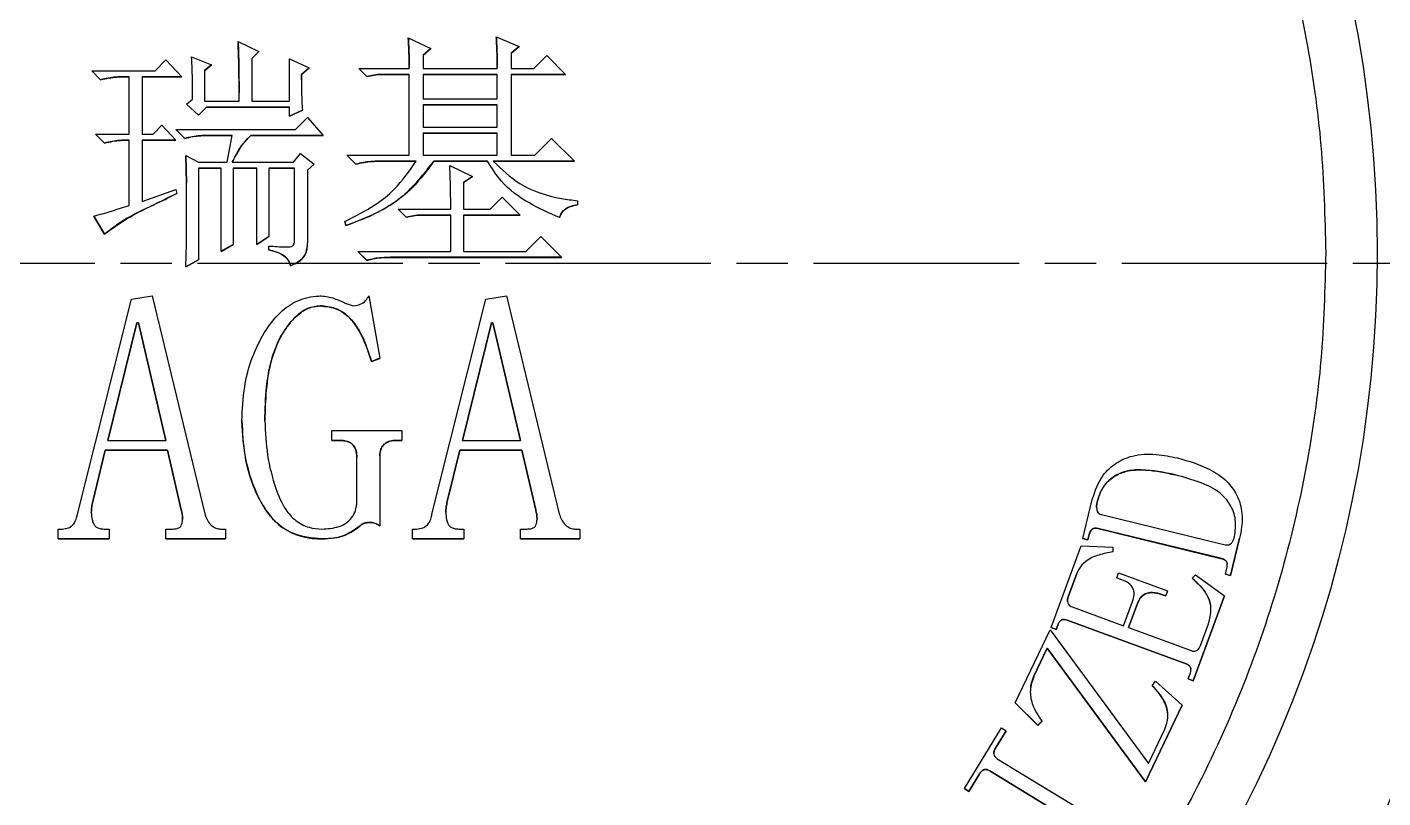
# Model space of a CAD drawing. Header units: millimetres. Extents: x 2063 to 4500, y 825 to 2548.
# Drawn here: x 3775.4 to 3854.6, y 2218 to 2263 of the extents above; entities that cross this region are included whole.
import ezdxf

# ---------------------------------------------------------------- set-up
doc = ezdxf.new("R2010")
doc.units = ezdxf.units.MM
doc.linetypes.add('AM_ISO08W050', pattern=[18, 12, -1.5, 3, -1.5])
doc.layers.add('AM_7', color=4, linetype='AM_ISO08W050', lineweight=25)

msp = doc.modelspace()

# ---------------------------------------------------------------- linework, layer by layer
at = {"color": 7, "linetype": 'Continuous', "lineweight": 25}
for p, q in [((3797.635, 2262.403), (3798.965, 2261.788)), ((3802.779, 2262.46), (3804.108, 2261.902)), ((3787.695, 2262.186), (3788.909, 2261.604)), ((3788.909, 2261.604), (3788.504, 2261.197)), ((3788.504, 2261.195), (3788.909, 2261.602)), ((3788.909, 2261.604), (3788.909, 2261.602)), ((3798.965, 2261.788), (3798.502, 2261.397)), ((3798.502, 2261.394), (3798.965, 2261.786)), ((3798.965, 2261.788), (3798.965, 2261.786)), ((3804.108, 2261.902), (3803.646, 2261.51)), ((3803.646, 2261.508), (3804.108, 2261.9)), ((3804.108, 2261.902), (3804.108, 2261.9)), ((3782.841, 2260.478), (3783.477, 2261.114)), ((3783.477, 2261.114), (3784.401, 2260.132)), ((3784.979, 2261.298), (3786.135, 2260.836)), ((3786.135, 2260.836), (3785.73, 2260.489)), ((3785.73, 2260.487), (3786.135, 2260.834)), ((3786.135, 2260.836), (3786.135, 2260.834)), ((3788.504, 2261.197), (3788.504, 2258.697)), ((3790.7, 2258.697), (3790.7, 2261.182)), ((3790.7, 2261.182), (3791.856, 2260.662)), ((3798.502, 2261.397), (3798.502, 2260.615)), ((3803.646, 2261.51), (3803.646, 2260.615)), ((3804.975, 2260.615), (3805.726, 2261.367)), ((3805.726, 2261.367), (3806.824, 2260.269)), ((3779.662, 2259.958), (3779.142, 2260.478)), ((3779.142, 2260.478), (3782.841, 2260.478)), ((3779.142, 2260.478), (3779.142, 2260.476)), ((3779.142, 2260.476), (3779.662, 2259.956)), ((3781.338, 2260.132), (3781.049, 2260.132)), ((3781.049, 2260.132), (3781.049, 2260.129)), ((3781.049, 2260.129), (3781.338, 2260.129)), ((3781.338, 2256.78), (3781.338, 2260.132)), ((3784.401, 2260.132), (3782.09, 2260.132)), ((3782.09, 2260.132), (3782.09, 2256.78)), ((3782.09, 2260.129), (3784.401, 2260.129)), ((3784.401, 2260.132), (3784.401, 2260.129)), ((3785.73, 2260.489), (3785.73, 2258.697)), ((3791.856, 2260.662), (3791.394, 2260.258)), ((3791.394, 2260.256), (3791.856, 2260.66)), ((3791.394, 2260.258), (3791.394, 2260.256)), ((3791.395, 2259.957), (3791.394, 2260.256)), ((3791.856, 2260.662), (3791.856, 2260.66)), ((3795.208, 2260.153), (3794.746, 2260.615)), ((3794.746, 2260.615), (3797.693, 2260.615)), ((3794.746, 2260.615), (3794.746, 2260.613)), ((3794.746, 2260.613), (3795.208, 2260.151)), ((3795.844, 2260.269), (3795.208, 2260.153)), ((3795.208, 2260.151), (3795.844, 2260.266)), ((3795.208, 2260.153), (3795.208, 2260.151)), ((3797.693, 2260.269), (3795.844, 2260.269)), ((3795.844, 2260.269), (3795.844, 2260.266)), ((3795.844, 2260.266), (3797.693, 2260.266)), ((3797.693, 2255.547), (3797.693, 2260.269)), ((3798.502, 2260.615), (3802.837, 2260.615)), ((3802.837, 2260.269), (3798.502, 2260.269)), ((3798.502, 2260.269), (3798.502, 2258.834)), ((3798.502, 2260.266), (3802.837, 2260.266)), ((3802.837, 2258.834), (3802.837, 2260.269)), ((3803.646, 2260.615), (3804.975, 2260.615)), ((3806.824, 2260.269), (3803.646, 2260.269)), ((3803.646, 2260.269), (3803.646, 2255.547)), ((3803.646, 2260.266), (3806.824, 2260.266)), ((3806.824, 2260.269), (3806.824, 2260.266)), ((3779.662, 2259.958), (3779.662, 2259.956)), ((3784.69, 2258.524), (3785.037, 2258.813)), ((3785.384, 2257.888), (3784.69, 2258.524)), ((3784.69, 2258.522), (3784.69, 2258.524)), ((3784.69, 2258.522), (3785.384, 2257.886)), ((3785.73, 2258.697), (3787.753, 2258.697)), ((3788.504, 2258.697), (3790.7, 2258.697)), ((3798.502, 2258.834), (3802.837, 2258.834)), ((3802.837, 2258.488), (3798.502, 2258.488)), ((3798.502, 2258.488), (3798.502, 2257.191)), ((3798.502, 2258.486), (3802.837, 2258.486)), ((3802.837, 2257.191), (3802.837, 2258.488)), ((3785.846, 2258.351), (3785.384, 2257.888)), ((3785.384, 2257.886), (3785.846, 2258.349)), ((3785.384, 2257.888), (3785.384, 2257.886)), ((3790.7, 2258.351), (3785.846, 2258.351)), ((3785.846, 2258.351), (3785.846, 2258.349)), ((3785.846, 2258.349), (3790.7, 2258.349)), ((3790.7, 2257.831), (3790.7, 2258.351)), ((3791.452, 2258.177), (3790.7, 2257.831)), ((3790.7, 2257.828), (3791.452, 2258.175)), ((3790.7, 2257.831), (3790.7, 2257.828)), ((3791.047, 2257.054), (3791.741, 2257.747)), ((3791.452, 2258.177), (3791.452, 2258.175)), ((3791.741, 2257.747), (3792.665, 2256.707)), ((3782.725, 2256.78), (3783.245, 2257.3)), ((3783.245, 2257.3), (3784.054, 2256.433)), ((3784.575, 2256.534), (3784.054, 2257.054)), ((3784.054, 2257.054), (3791.047, 2257.054)), ((3784.054, 2257.054), (3784.054, 2257.051)), ((3784.054, 2257.051), (3784.575, 2256.531)), ((3798.502, 2257.191), (3802.837, 2257.191)), ((3802.837, 2256.844), (3798.502, 2256.844)), ((3798.502, 2256.844), (3798.502, 2255.547)), ((3798.502, 2256.842), (3802.837, 2256.842)), ((3802.837, 2255.547), (3802.837, 2256.844)), ((3779.893, 2256.26), (3779.373, 2256.78)), ((3779.373, 2256.78), (3781.338, 2256.78)), ((3779.373, 2256.78), (3779.373, 2256.778)), ((3779.373, 2256.778), (3779.893, 2256.257)), ((3779.893, 2256.26), (3779.893, 2256.257)), ((3781.338, 2256.433), (3781.28, 2256.433)), ((3781.28, 2256.431), (3781.28, 2256.433)), ((3781.28, 2256.431), (3781.338, 2256.431)), ((3781.338, 2252.619), (3781.338, 2256.433)), ((3782.09, 2256.78), (3782.725, 2256.78)), ((3784.054, 2256.433), (3782.09, 2256.433)), ((3782.09, 2256.433), (3782.09, 2252.85)), ((3782.09, 2256.431), (3784.054, 2256.431)), ((3784.054, 2256.433), (3784.054, 2256.431)), ((3784.575, 2256.534), (3784.575, 2256.531)), ((3787.349, 2256.707), (3785.962, 2256.707)), ((3785.962, 2256.707), (3785.962, 2256.705)), ((3785.962, 2256.705), (3787.348, 2256.705)), ((3787.06, 2255.136), (3787.349, 2256.707)), ((3792.665, 2256.707), (3788.447, 2256.707)), ((3788.447, 2256.707), (3788.447, 2256.705)), ((3788.447, 2256.705), (3792.665, 2256.705)), ((3792.665, 2256.707), (3792.665, 2256.705)), ((3805.033, 2255.547), (3806.015, 2256.529)), ((3806.015, 2256.529), (3807.344, 2255.2)), ((3784.69, 2253.927), (3784.632, 2255.54)), ((3784.632, 2255.54), (3785.384, 2255.136)), ((3784.632, 2255.54), (3784.632, 2255.538)), ((3784.632, 2255.538), (3784.69, 2253.924)), ((3790.932, 2255.136), (3791.336, 2255.656)), ((3791.336, 2255.656), (3792.145, 2255.02)), ((3794.572, 2255.027), (3794.052, 2255.547)), ((3794.052, 2255.547), (3797.693, 2255.547)), ((3794.052, 2255.547), (3794.052, 2255.545)), ((3794.052, 2255.545), (3794.572, 2255.025)), ((3798.502, 2255.547), (3802.837, 2255.547)), ((3803.646, 2255.547), (3805.033, 2255.547)), ((3785.384, 2255.136), (3787.06, 2255.136)), ((3786.713, 2254.789), (3785.384, 2254.789)), ((3785.384, 2254.789), (3785.384, 2249.438)), ((3785.384, 2254.787), (3786.713, 2254.787)), ((3786.713, 2249.935), (3786.713, 2254.789)), ((3787.349, 2255.136), (3790.932, 2255.136)), ((3788.793, 2254.789), (3787.406, 2254.789)), ((3787.406, 2254.789), (3787.406, 2250.339)), ((3787.406, 2254.787), (3788.793, 2254.787)), ((3788.793, 2250.339), (3788.793, 2254.789)), ((3790.989, 2254.789), (3789.487, 2254.789)), ((3789.487, 2254.789), (3789.487, 2250.802)), ((3789.487, 2254.787), (3790.989, 2254.787)), ((3790.989, 2250.532), (3790.989, 2254.789)), ((3792.145, 2255.02), (3791.741, 2254.676)), ((3791.741, 2254.674), (3792.145, 2255.018)), ((3791.741, 2254.676), (3791.741, 2250.474)), ((3792.145, 2255.02), (3792.145, 2255.018)), ((3794.572, 2255.027), (3794.572, 2255.025)), ((3798.098, 2255.2), (3795.959, 2255.2)), ((3795.959, 2255.2), (3795.959, 2255.198)), ((3795.959, 2255.198), (3798.098, 2255.198)), ((3802.259, 2255.2), (3799.138, 2255.2)), ((3799.138, 2255.2), (3799.138, 2255.198)), ((3799.138, 2255.198), (3802.259, 2255.198)), ((3800.063, 2254.939), (3801.392, 2254.303)), ((3802.259, 2255.2), (3802.259, 2255.198)), ((3807.344, 2255.2), (3802.605, 2255.2)), ((3802.605, 2255.198), (3807.344, 2255.198)), ((3807.344, 2255.2), (3807.344, 2255.198)), ((3784.69, 2250.358), (3784.69, 2253.927)), ((3801.392, 2254.303), (3800.872, 2253.956)), ((3800.872, 2253.954), (3801.392, 2254.301)), ((3800.872, 2253.956), (3800.872, 2252.396)), ((3801.392, 2254.303), (3801.392, 2254.301)), ((3782.09, 2252.85), (3784.054, 2253.543)), ((3784.054, 2253.543), (3784.112, 2253.312)), ((3802.432, 2252.396), (3803.125, 2253.09)), ((3803.125, 2253.09), (3804.166, 2252.049)), ((3807.518, 2252.888), (3807.518, 2252.657)), ((3797.057, 2252.396), (3800.12, 2252.396)), ((3797.52, 2251.934), (3797.057, 2252.396)), ((3797.057, 2252.396), (3797.057, 2252.394)), ((3797.057, 2252.394), (3797.52, 2251.932)), ((3798.155, 2252.049), (3797.52, 2251.934)), ((3797.52, 2251.932), (3798.155, 2252.047)), ((3800.12, 2252.049), (3798.155, 2252.049)), ((3798.155, 2252.049), (3798.155, 2252.047)), ((3798.155, 2252.047), (3800.12, 2252.047)), ((3800.12, 2249.93), (3800.12, 2252.049)), ((3800.872, 2252.396), (3802.432, 2252.396)), ((3804.166, 2252.049), (3800.872, 2252.049)), ((3800.872, 2252.049), (3800.872, 2249.93)), ((3800.872, 2252.047), (3804.166, 2252.047)), ((3804.166, 2252.049), (3804.166, 2252.047)), ((3807.518, 2252.657), (3807.518, 2252.655)), ((3779.893, 2250.943), (3779.258, 2251.983)), ((3779.258, 2251.983), (3779.258, 2251.981)), ((3779.258, 2251.981), (3779.893, 2250.941)), ((3793.994, 2251.444), (3793.937, 2251.675)), ((3793.937, 2251.675), (3793.937, 2251.673)), ((3793.937, 2251.673), (3793.994, 2251.441)), ((3793.994, 2251.444), (3793.994, 2251.441)), ((3797.52, 2251.932), (3797.52, 2251.934)), ((3779.893, 2250.943), (3779.893, 2250.941)), ((3789.487, 2250.802), (3788.793, 2250.339)), ((3788.793, 2250.337), (3789.487, 2250.799)), ((3789.487, 2250.802), (3789.487, 2250.799)), ((3804.512, 2249.93), (3805.379, 2250.797)), ((3805.379, 2250.797), (3806.593, 2249.584)), ((3784.632, 2249.036), (3784.69, 2250.358)), ((3787.406, 2250.339), (3786.713, 2249.935)), ((3786.713, 2249.933), (3787.406, 2250.337)), ((3786.713, 2249.935), (3786.713, 2249.933)), ((3787.406, 2250.339), (3787.406, 2250.337)), ((3788.793, 2250.339), (3788.793, 2250.337)), ((3789.487, 2250.014), (3789.487, 2250.245)), ((3791.738, 2250.221), (3791.738, 2250.223)), ((3795.208, 2249.41), (3794.688, 2249.93)), ((3794.688, 2249.93), (3800.12, 2249.93)), ((3794.688, 2249.93), (3794.688, 2249.928)), ((3794.688, 2249.928), (3795.208, 2249.408)), ((3800.872, 2249.93), (3804.512, 2249.93)), ((3785.384, 2249.438), (3784.632, 2249.036)), ((3784.632, 2249.034), (3785.384, 2249.436)), ((3784.632, 2249.036), (3784.632, 2249.034)), ((3785.384, 2249.438), (3785.384, 2249.436)), ((3795.208, 2249.41), (3795.208, 2249.408)), ((3806.593, 2249.584), (3796.595, 2249.584)), ((3796.595, 2249.584), (3796.595, 2249.581)), ((3796.595, 2249.581), (3806.593, 2249.581)), ((3806.593, 2249.584), (3806.593, 2249.581)), ((3781.463, 2247.136), (3782.673, 2247.328)), ((3782.673, 2247.328), (3785.745, 2234.599)), ((3795.334, 2247.328), (3795.972, 2243.684)), ((3802.175, 2247.136), (3803.386, 2247.328)), ((3803.386, 2247.328), (3806.457, 2234.599)), ((3778.31, 2234.584), (3781.463, 2247.136)), ((3792.493, 2246.753), (3792.493, 2246.751)), ((3799.023, 2234.584), (3802.175, 2247.136)), ((3781.786, 2245.761), (3780.09, 2238.89)), ((3780.091, 2238.89), (3781.786, 2245.759)), ((3781.867, 2245.761), (3781.786, 2245.761)), ((3781.786, 2245.759), (3781.786, 2245.761)), ((3781.786, 2245.759), (3781.867, 2245.759)), ((3783.482, 2238.89), (3781.867, 2245.761)), ((3781.867, 2245.761), (3781.867, 2245.759)), ((3781.867, 2245.759), (3783.482, 2238.89)), ((3802.499, 2245.761), (3800.803, 2238.89)), ((3800.803, 2238.89), (3802.499, 2245.759)), ((3802.58, 2245.761), (3802.499, 2245.761)), ((3802.499, 2245.759), (3802.499, 2245.761)), ((3802.499, 2245.759), (3802.58, 2245.759)), ((3804.195, 2238.89), (3802.58, 2245.761)), ((3802.58, 2245.761), (3802.58, 2245.759)), ((3802.58, 2245.759), (3804.194, 2238.89)), ((3795.972, 2243.684), (3795.487, 2243.493)), ((3795.487, 2243.491), (3795.972, 2243.682)), ((3795.487, 2243.493), (3795.487, 2243.491)), ((3795.972, 2243.682), (3795.972, 2243.684)), ((3793.173, 2238.89), (3793.173, 2239.465)), ((3793.173, 2239.465), (3797.267, 2239.465)), ((3797.267, 2239.465), (3797.267, 2238.89)), ((3780.09, 2238.89), (3783.482, 2238.89)), ((3793.659, 2238.89), (3793.173, 2238.89)), ((3793.173, 2238.89), (3793.173, 2238.888)), ((3793.173, 2238.888), (3793.659, 2238.888)), ((3793.659, 2238.89), (3793.659, 2238.888)), ((3797.267, 2238.89), (3796.862, 2238.89)), ((3796.862, 2238.89), (3796.862, 2238.888)), ((3796.862, 2238.888), (3797.267, 2238.888)), ((3797.267, 2238.89), (3797.267, 2238.888)), ((3800.803, 2238.89), (3804.195, 2238.89)), ((3779.929, 2238.315), (3779.2, 2235.321)), ((3779.2, 2235.319), (3779.929, 2238.312)), ((3783.563, 2238.315), (3779.929, 2238.315)), ((3779.929, 2238.315), (3779.929, 2238.312)), ((3779.929, 2238.312), (3783.563, 2238.312)), ((3784.369, 2234.839), (3783.563, 2238.315)), ((3783.563, 2238.315), (3783.563, 2238.312)), ((3783.563, 2238.312), (3784.369, 2234.836)), ((3794.63, 2235.168), (3794.63, 2237.919)), ((3795.972, 2237.991), (3795.972, 2233.904)), ((3800.641, 2238.315), (3799.913, 2235.321)), ((3799.913, 2235.319), (3800.641, 2238.312)), ((3804.276, 2238.315), (3800.641, 2238.315)), ((3800.641, 2238.315), (3800.641, 2238.312)), ((3800.641, 2238.312), (3804.276, 2238.312)), ((3805.082, 2234.839), (3804.276, 2238.315)), ((3804.276, 2238.315), (3804.276, 2238.312)), ((3804.276, 2238.312), (3805.082, 2234.836)), ((3837.048, 2233.163), (3837.601, 2235.438)), ((3779.2, 2235.321), (3779.2, 2235.319)), ((3784.369, 2234.839), (3784.369, 2234.836)), ((3799.913, 2235.321), (3799.913, 2235.319)), ((3805.082, 2234.839), (3805.082, 2234.836)), ((3794.765, 2233.856), (3794.765, 2233.854)), ((3795.409, 2234.095), (3795.409, 2234.093)), ((3838.138, 2234.555), (3845.368, 2232.793)), ((3846.351, 2234.451), (3846.351, 2234.453)), ((3777.178, 2233.137), (3777.178, 2233.712)), ((3777.178, 2233.712), (3777.42, 2233.712)), ((3780.171, 2233.137), (3777.178, 2233.137)), ((3777.178, 2233.137), (3777.178, 2233.134)), ((3777.178, 2233.134), (3780.171, 2233.134)), ((3779.929, 2233.712), (3780.171, 2233.712)), ((3780.171, 2233.712), (3780.171, 2233.137)), ((3780.171, 2233.137), (3780.171, 2233.134)), ((3783.479, 2233.137), (3783.479, 2233.712)), ((3783.479, 2233.712), (3783.803, 2233.712)), ((3786.958, 2233.137), (3783.479, 2233.137)), ((3783.479, 2233.137), (3783.479, 2233.134)), ((3783.479, 2233.134), (3786.958, 2233.134)), ((3786.716, 2233.712), (3786.958, 2233.712)), ((3786.958, 2233.712), (3786.958, 2233.137)), ((3786.958, 2233.137), (3786.958, 2233.134)), ((3792.589, 2233.137), (3792.589, 2233.134)), ((3797.89, 2233.137), (3797.89, 2233.712)), ((3797.89, 2233.712), (3798.133, 2233.712)), ((3800.884, 2233.137), (3797.89, 2233.137)), ((3797.89, 2233.137), (3797.89, 2233.134)), ((3797.89, 2233.134), (3800.884, 2233.134)), ((3800.641, 2233.712), (3800.884, 2233.712)), ((3800.884, 2233.712), (3800.884, 2233.137)), ((3800.884, 2233.137), (3800.884, 2233.134)), ((3804.192, 2233.137), (3804.192, 2233.712)), ((3804.192, 2233.712), (3804.515, 2233.712)), ((3807.671, 2233.137), (3804.192, 2233.137)), ((3804.192, 2233.137), (3804.192, 2233.134)), ((3804.192, 2233.134), (3807.671, 2233.134)), ((3807.428, 2233.712), (3807.671, 2233.712)), ((3807.671, 2233.712), (3807.671, 2233.137)), ((3807.671, 2233.137), (3807.671, 2233.134)), ((3837.352, 2233.087), (3837.048, 2233.163)), ((3837.048, 2233.163), (3837.048, 2233.16)), ((3837.048, 2233.16), (3837.352, 2233.085)), ((3837.426, 2233.39), (3837.352, 2233.087)), ((3837.352, 2233.085), (3837.426, 2233.388)), ((3837.352, 2233.087), (3837.352, 2233.085)), ((3837.426, 2233.39), (3837.426, 2233.388)), ((3845.17, 2231.984), (3837.94, 2233.746)), ((3837.94, 2233.746), (3837.94, 2233.744)), ((3837.94, 2233.744), (3845.17, 2231.981)), ((3846.212, 2233.178), (3845.682, 2231.003)), ((3845.682, 2231.001), (3846.212, 2233.176)), ((3846.212, 2233.178), (3846.212, 2233.176)), ((3835.201, 2227.961), (3836.956, 2232.728)), ((3836.956, 2232.728), (3838.807, 2232.653)), ((3838.807, 2232.653), (3838.813, 2232.374)), ((3845.17, 2231.984), (3845.17, 2231.981)), ((3836.694, 2231.112), (3836.193, 2229.75)), ((3836.193, 2229.748), (3836.694, 2231.11)), ((3836.694, 2231.112), (3836.694, 2231.11)), ((3839.03, 2230.86), (3839.138, 2231.151)), ((3839.321, 2230.754), (3839.03, 2230.86)), ((3839.03, 2230.86), (3839.03, 2230.858)), ((3839.03, 2230.858), (3839.321, 2230.752)), ((3839.138, 2231.151), (3842.007, 2230.095)), ((3839.321, 2230.754), (3839.321, 2230.752)), ((3843.44, 2230.839), (3843.627, 2231.047)), ((3843.627, 2231.047), (3845.328, 2229.812)), ((3845.378, 2231.076), (3845.464, 2231.431)), ((3845.682, 2231.003), (3845.378, 2231.076)), ((3845.378, 2231.076), (3845.378, 2231.074)), ((3845.378, 2231.074), (3845.682, 2231.001)), ((3845.682, 2231.003), (3845.682, 2231.001)), ((3841.899, 2229.804), (3841.704, 2229.875)), ((3841.704, 2229.875), (3841.704, 2229.873)), ((3841.704, 2229.873), (3841.899, 2229.802)), ((3842.007, 2230.095), (3841.899, 2229.804)), ((3841.899, 2229.802), (3842.007, 2230.093)), ((3842.007, 2230.095), (3842.007, 2230.093)), ((3836.193, 2229.75), (3836.193, 2229.748)), ((3836.42, 2229.17), (3839.435, 2228.061)), ((3839.435, 2228.061), (3839.955, 2229.471)), ((3840.248, 2229.363), (3839.728, 2227.953)), ((3839.728, 2227.953), (3840.248, 2229.361)), ((3840.248, 2229.363), (3840.248, 2229.361)), ((3841.899, 2229.804), (3841.899, 2229.802)), ((3845.328, 2229.812), (3843.502, 2224.851)), ((3843.502, 2224.849), (3845.328, 2229.81)), ((3845.328, 2229.812), (3845.328, 2229.81)), ((3843.089, 2225.832), (3836.135, 2228.392)), ((3836.135, 2228.39), (3836.135, 2228.392)), ((3836.135, 2228.39), (3843.089, 2225.83)), ((3833.106, 2223.569), (3835.142, 2227.818)), ((3835.142, 2227.818), (3840.881, 2220.015)), ((3835.494, 2227.853), (3835.201, 2227.961)), ((3835.201, 2227.961), (3835.201, 2227.959)), ((3835.201, 2227.959), (3835.494, 2227.851)), ((3835.584, 2228.095), (3835.494, 2227.853)), ((3835.494, 2227.851), (3835.584, 2228.093)), ((3835.494, 2227.853), (3835.494, 2227.851)), ((3835.584, 2228.095), (3835.584, 2228.093)), ((3839.728, 2227.953), (3843.374, 2226.61)), ((3843.925, 2226.905), (3844.39, 2228.169)), ((3834.976, 2226.749), (3834.194, 2225.116)), ((3834.194, 2225.114), (3834.976, 2226.747)), ((3840.713, 2218.946), (3834.976, 2226.749)), ((3834.976, 2226.749), (3834.976, 2226.747)), ((3834.976, 2226.747), (3840.713, 2218.943)), ((3834.194, 2225.116), (3834.194, 2225.114)), ((3843.089, 2225.832), (3843.089, 2225.83)), ((3843.209, 2224.959), (3843.317, 2225.25)), ((3841.106, 2224.561), (3841.287, 2224.819)), ((3841.287, 2224.819), (3842.863, 2223.43)), ((3843.502, 2224.851), (3843.209, 2224.959)), ((3843.209, 2224.959), (3843.209, 2224.957)), ((3843.209, 2224.957), (3843.502, 2224.849)), ((3843.502, 2224.851), (3843.502, 2224.849)), ((3834.427, 2222.247), (3833.106, 2223.569)), ((3833.106, 2223.569), (3833.106, 2223.567)), ((3833.106, 2223.567), (3834.427, 2222.245)), ((3842.863, 2223.43), (3840.713, 2218.946)), ((3840.713, 2218.943), (3842.863, 2223.428)), ((3842.863, 2223.43), (3842.863, 2223.428)), ((3830.132, 2218.55), (3832.296, 2222.095)), ((3832.296, 2222.095), (3832.562, 2221.933)), ((3834.653, 2222.482), (3834.427, 2222.247)), ((3834.427, 2222.245), (3834.653, 2222.48)), ((3834.427, 2222.247), (3834.427, 2222.245)), ((3834.653, 2222.482), (3834.653, 2222.48)), ((3840.881, 2220.015), (3841.844, 2222.024)), ((3832.562, 2221.933), (3831.939, 2220.914)), ((3831.939, 2220.912), (3832.562, 2221.931)), ((3832.562, 2221.933), (3832.562, 2221.931)), ((3831.939, 2220.914), (3831.939, 2220.912)), ((3837.953, 2215.722), (3831.618, 2219.589)), ((3831.618, 2219.586), (3831.618, 2219.589)), ((3831.618, 2219.586), (3837.953, 2215.72)), ((3832.051, 2220.297), (3838.387, 2216.431)), ((3831.02, 2219.407), (3830.398, 2218.388)), ((3830.398, 2218.386), (3831.02, 2219.405)), ((3831.02, 2219.407), (3831.02, 2219.405)), ((3840.713, 2218.946), (3840.713, 2218.943)), ((3830.398, 2218.388), (3830.132, 2218.55)), ((3830.132, 2218.55), (3830.132, 2218.548)), ((3830.132, 2218.548), (3830.398, 2218.386)), ((3830.398, 2218.388), (3830.398, 2218.386))]:
    msp.add_line(p, q, dxfattribs=at)
msp.add_circle((3782.746, 2249.841), 71.5, dxfattribs=at)
for centre, start, end in [((3782.746, 2249.839), 280.30604, 349.69383), ((3782.823, 2249.466), 281.36448, 349.47139)]:
    msp.add_arc(centre, 80, start, end, dxfattribs=at)
for points, knots in [([(3714.246, 2249.847), (3714.301, 2251.936), (3714.411, 2256.114), (3715.321, 2262.453), (3716.806, 2268.806), (3718.98, 2275.171), (3721.811, 2281.394), (3725.325, 2287.417), (3729.479, 2293.109), (3734.223, 2298.37), (3739.484, 2303.114), (3745.176, 2307.268), (3751.199, 2310.782), (3757.422, 2313.613), (3763.787, 2315.784), (3770.14, 2317.28), (3776.479, 2318.157), (3782.746, 2318.442), (3789.013, 2318.157), (3795.352, 2317.28), (3801.704, 2315.785), (3808.07, 2313.613), (3814.293, 2310.782), (3820.316, 2307.268), (3826.008, 2303.114), (3831.269, 2298.37), (3836.013, 2293.109), (3840.167, 2287.417), (3843.681, 2281.394), (3846.511, 2275.171), (3848.685, 2268.806), (3850.171, 2262.453), (3851.081, 2256.114), (3851.191, 2251.936), (3851.246, 2249.847)], [0, 0, 0, 0, 0.0291236, 0.0582485, 0.08912, 0.1199941, 0.1519015, 0.1843128, 0.2170688, 0.25, 0.2829312, 0.3156872, 0.3480985, 0.3800059, 0.4108775, 0.4417515, 0.4708745, 0.5, 0.529123, 0.5582485, 0.58912, 0.6199941, 0.6519015, 0.6843128, 0.7170688, 0.75, 0.7829312, 0.8156872, 0.8480985, 0.8800059, 0.9108775, 0.9417515, 0.9708751, 1, 1, 1, 1]), ([(3797.693, 2260.615), (3797.692, 2260.782), (3797.689, 2261.115), (3797.674, 2261.711), (3797.65, 2262.14), (3797.635, 2262.403)], [0, 0, 0, 0, 0.279578, 0.559168, 1, 1, 1, 1]), ([(3797.635, 2262.4), (3797.645, 2262.234), (3797.663, 2261.901), (3797.687, 2261.305), (3797.691, 2260.876), (3797.693, 2260.613)], [0, 0, 0, 0, 0.2795779, 0.5591682, 1, 1, 1, 1]), ([(3802.837, 2260.615), (3802.835, 2260.782), (3802.833, 2261.115), (3802.82, 2261.731), (3802.795, 2262.179), (3802.779, 2262.46)], [0, 0, 0, 0, 0.2708249, 0.5416574, 1, 1, 1, 1]), ([(3802.779, 2262.458), (3802.789, 2262.292), (3802.81, 2261.959), (3802.83, 2261.344), (3802.834, 2260.895), (3802.837, 2260.613)], [0, 0, 0, 0, 0.270825, 0.541661, 1, 1, 1, 1]), ([(3787.753, 2258.697), (3787.752, 2259.031), (3787.751, 2259.697), (3787.742, 2260.861), (3787.713, 2261.69), (3787.695, 2262.186)], [0, 0, 0, 0, 0.286572, 0.573139, 1, 1, 1, 1]), ([(3787.695, 2262.184), (3787.708, 2261.851), (3787.733, 2261.185), (3787.747, 2260.189), (3787.75, 2259.526), (3787.751, 2259.196)], [0, 0, 0, 0, 0.334579, 0.669145, 1, 1, 1, 1]), ([(3785.037, 2258.813), (3785.035, 2259.146), (3785.033, 2259.727), (3785.016, 2260.556), (3784.991, 2261.051), (3784.979, 2261.298)], [0, 0, 0, 0, 0.402279, 0.701072, 1, 1, 1, 1]), ([(3781.049, 2260.132), (3780.883, 2260.128), (3780.566, 2260.121), (3780.101, 2260.063), (3779.809, 2259.993), (3779.662, 2259.958)], [0, 0, 0, 0, 0.35686, 0.67714, 1, 1, 1, 1]), ([(3779.662, 2259.956), (3779.825, 2259.994), (3780.133, 2260.067), (3780.598, 2260.121), (3780.899, 2260.126), (3781.049, 2260.129)], [0, 0, 0, 0, 0.356908, 0.677314, 1, 1, 1, 1]), ([(3791.394, 2260.258), (3791.396, 2259.911), (3791.398, 2259.391), (3791.416, 2258.697), (3791.44, 2258.351), (3791.452, 2258.177)], [0, 0, 0, 0, 0.499684, 0.749744, 1, 1, 1, 1]), ([(3781.28, 2256.433), (3781.114, 2256.429), (3780.797, 2256.423), (3780.333, 2256.364), (3780.04, 2256.295), (3779.893, 2256.26)], [0, 0, 0, 0, 0.35686, 0.67714, 1, 1, 1, 1]), ([(3779.893, 2256.257), (3780.056, 2256.296), (3780.364, 2256.369), (3780.829, 2256.422), (3781.13, 2256.428), (3781.28, 2256.431)], [0, 0, 0, 0, 0.356908, 0.677314, 1, 1, 1, 1]), ([(3785.962, 2256.707), (3785.795, 2256.703), (3785.478, 2256.697), (3785.014, 2256.638), (3784.721, 2256.569), (3784.575, 2256.534)], [0, 0, 0, 0, 0.35686, 0.67714, 1, 1, 1, 1]), ([(3784.575, 2256.531), (3784.737, 2256.57), (3785.045, 2256.643), (3785.51, 2256.696), (3785.811, 2256.702), (3785.962, 2256.705)], [0, 0, 0, 0, 0.356908, 0.677314, 1, 1, 1, 1]), ([(3788.447, 2256.707), (3788.324, 2256.593), (3788.078, 2256.365), (3787.704, 2255.837), (3787.488, 2255.412), (3787.349, 2255.136)], [0, 0, 0, 0, 0.259762, 0.519402, 1, 1, 1, 1]), ([(3787.349, 2255.134), (3787.422, 2255.283), (3787.569, 2255.583), (3787.895, 2256.14), (3788.229, 2256.482), (3788.447, 2256.705)], [0, 0, 0, 0, 0.259337, 0.518831, 1, 1, 1, 1]), ([(3793.937, 2251.675), (3794.533, 2251.978), (3795.564, 2252.502), (3797.027, 2253.658), (3797.702, 2254.63), (3798.098, 2255.2)], [0, 0, 0, 0, 0.36202, 0.6263638, 1, 1, 1, 1]), ([(3799.138, 2255.2), (3798.736, 2254.658), (3797.728, 2253.298), (3795.842, 2252.108), (3794.441, 2251.604), (3793.994, 2251.444)], [0, 0, 0, 0, 0.3105248, 0.7800713, 1, 1, 1, 1]), ([(3793.994, 2251.441), (3794.62, 2251.679), (3795.77, 2252.115), (3797.625, 2253.275), (3798.556, 2254.459), (3799.138, 2255.198)], [0, 0, 0, 0, 0.3094377, 0.5687186, 1, 1, 1, 1]), ([(3795.959, 2255.2), (3795.793, 2255.197), (3795.476, 2255.19), (3795.012, 2255.131), (3794.719, 2255.062), (3794.572, 2255.027)], [0, 0, 0, 0, 0.35686, 0.67714, 1, 1, 1, 1]), ([(3794.572, 2255.025), (3794.735, 2255.063), (3795.043, 2255.136), (3795.508, 2255.189), (3795.809, 2255.195), (3795.959, 2255.198)], [0, 0, 0, 0, 0.356908, 0.677314, 1, 1, 1, 1]), ([(3800.12, 2252.396), (3800.118, 2252.729), (3800.115, 2253.32), (3800.098, 2254.168), (3800.075, 2254.682), (3800.063, 2254.939)], [0, 0, 0, 0, 0.39313, 0.696516, 1, 1, 1, 1]), ([(3806.477, 2251.906), (3805.866, 2252.174), (3804.641, 2252.713), (3803.135, 2253.812), (3802.516, 2254.792), (3802.259, 2255.2)], [0, 0, 0, 0, 0.367157, 0.736287, 1, 1, 1, 1]), ([(3802.605, 2255.2), (3803.094, 2254.725), (3804.207, 2253.643), (3806.045, 2253.081), (3807.208, 2252.929), (3807.518, 2252.888)], [0, 0, 0, 0, 0.364385, 0.830851, 1, 1, 1, 1]), ([(3784.112, 2253.312), (3783.515, 2253.016), (3782.496, 2252.511), (3781.031, 2251.813), (3780.274, 2251.234), (3779.893, 2250.943)], [0, 0, 0, 0, 0.41234, 0.704495, 1, 1, 1, 1]), ([(3779.893, 2250.941), (3780.374, 2251.29), (3781.27, 2251.942), (3782.737, 2252.631), (3783.654, 2253.084), (3784.112, 2253.31)], [0, 0, 0, 0, 0.36689, 0.683392, 1, 1, 1, 1]), ([(3779.258, 2251.983), (3779.606, 2252.083), (3780.129, 2252.232), (3780.821, 2252.45), (3781.166, 2252.563), (3781.338, 2252.619)], [0, 0, 0, 0, 0.499885, 0.749929, 1, 1, 1, 1]), ([(3807.518, 2252.657), (3807.392, 2252.63), (3807.141, 2252.574), (3806.825, 2252.424), (3806.601, 2252.215), (3806.507, 2252.035), (3806.482, 2251.928), (3806.477, 2251.906)], [0, 0, 0, 0, 0.282135, 0.566109, 0.757606, 0.950164, 1, 1, 1, 1]), ([(3806.477, 2251.904), (3806.507, 2251.995), (3806.563, 2252.171), (3806.793, 2252.4), (3807.117, 2252.566), (3807.382, 2252.625), (3807.518, 2252.655)], [0, 0, 0, 0, 0.208439, 0.402698, 0.695105, 1, 1, 1, 1]), ([(3789.487, 2250.245), (3789.653, 2250.233), (3789.983, 2250.21), (3790.369, 2250.194), (3790.642, 2250.184), (3790.783, 2250.196), (3790.886, 2250.25), (3790.947, 2250.32), (3790.983, 2250.418), (3790.987, 2250.492), (3790.989, 2250.532)], [0, 0, 0, 0, 0.291265, 0.577908, 0.673859, 0.770575, 0.821169, 0.872133, 0.929983, 1, 1, 1, 1]), ([(3791.741, 2250.474), (3791.738, 2250.304), (3791.733, 2250.006), (3791.552, 2249.612), (3791.234, 2249.287), (3790.936, 2249.166), (3790.758, 2249.093)], [0, 0, 0, 0, 0.273904, 0.481798, 0.689877, 1, 1, 1, 1]), ([(3851.246, 2249.847), (3851.191, 2247.758), (3851.081, 2243.58), (3850.171, 2237.241), (3848.685, 2230.889), (3846.512, 2224.523), (3843.681, 2218.3), (3840.167, 2212.277), (3836.013, 2206.585), (3831.269, 2201.324), (3826.008, 2196.581), (3820.316, 2192.426), (3814.293, 2188.913), (3808.07, 2186.081), (3801.705, 2183.91), (3795.352, 2182.415), (3789.013, 2181.537), (3782.746, 2181.252), (3776.479, 2181.537), (3770.14, 2182.415), (3763.788, 2183.91), (3757.422, 2186.081), (3751.199, 2188.913), (3745.176, 2192.426), (3739.484, 2196.581), (3734.223, 2201.324), (3729.479, 2206.585), (3725.325, 2212.277), (3721.811, 2218.3), (3718.98, 2224.523), (3716.807, 2230.889), (3715.321, 2237.241), (3714.411, 2243.58), (3714.301, 2247.758), (3714.246, 2249.847)], [0, 0, 0, 0, 0.029124, 0.058248, 0.08912, 0.119994, 0.151902, 0.184313, 0.217069, 0.25, 0.282931, 0.315687, 0.348098, 0.380006, 0.410878, 0.441752, 0.470875, 0.5, 0.529123, 0.558248, 0.58912, 0.619994, 0.651902, 0.684313, 0.717069, 0.75, 0.782931, 0.815687, 0.848098, 0.880006, 0.910878, 0.941752, 0.970875, 1, 1, 1, 1]), ([(3790.758, 2249.093), (3790.723, 2249.21), (3790.658, 2249.431), (3790.36, 2249.713), (3789.963, 2249.905), (3789.641, 2249.979), (3789.487, 2250.014)], [0, 0, 0, 0, 0.215567, 0.407136, 0.716043, 1, 1, 1, 1]), ([(3789.487, 2250.012), (3789.646, 2249.975), (3789.964, 2249.902), (3790.355, 2249.713), (3790.626, 2249.457), (3790.724, 2249.243), (3790.752, 2249.118), (3790.758, 2249.091)], [0, 0, 0, 0, 0.292672, 0.587324, 0.768523, 0.951511, 1, 1, 1, 1]), ([(3790.758, 2249.091), (3790.971, 2249.181), (3791.304, 2249.32), (3791.608, 2249.705), (3791.72, 2249.996), (3791.725, 2250.172), (3791.726, 2250.222)], [0, 0, 0, 0, 0.427109, 0.666996, 0.906925, 1, 1, 1, 1]), ([(3796.595, 2249.584), (3796.428, 2249.58), (3796.112, 2249.573), (3795.647, 2249.515), (3795.355, 2249.445), (3795.208, 2249.41)], [0, 0, 0, 0, 0.35686, 0.67714, 1, 1, 1, 1]), ([(3795.208, 2249.408), (3795.37, 2249.446), (3795.679, 2249.519), (3796.144, 2249.573), (3796.444, 2249.579), (3796.595, 2249.581)], [0, 0, 0, 0, 0.356908, 0.677314, 1, 1, 1, 1]), ([(3787.917, 2240.029), (3787.946, 2240.697), (3788.019, 2242.419), (3788.773, 2244.584), (3789.924, 2246.212), (3791.002, 2247.048), (3791.924, 2247.309), (3792.441, 2247.325), (3792.544, 2247.328)], [0, 0, 0, 0, 0.211208, 0.543916, 0.70607, 0.836311, 0.967456, 1, 1, 1, 1]), ([(3792.544, 2247.328), (3792.682, 2247.318), (3792.943, 2247.299), (3793.315, 2247.186), (3793.544, 2247.089), (3793.659, 2247.041)], [0, 0, 0, 0, 0.356459, 0.6762528, 1, 1, 1, 1]), ([(3794.456, 2246.753), (3794.586, 2246.772), (3794.841, 2246.809), (3795.146, 2247.037), (3795.274, 2247.235), (3795.334, 2247.328)], [0, 0, 0, 0, 0.3565311, 0.6963223, 1, 1, 1, 1]), ([(3792.493, 2246.753), (3792.255, 2246.723), (3791.782, 2246.663), (3791.032, 2246.147), (3790.226, 2245.16), (3789.589, 2243.633), (3789.302, 2241.833), (3789.274, 2240.631), (3789.26, 2240.029)], [0, 0, 0, 0, 0.087728, 0.173959, 0.328461, 0.554861, 0.777023, 1, 1, 1, 1]), ([(3789.26, 2240.027), (3789.277, 2240.693), (3789.315, 2242.193), (3789.708, 2244.16), (3790.546, 2245.585), (3791.252, 2246.329), (3791.91, 2246.694), (3792.31, 2246.733), (3792.493, 2246.751)], [0, 0, 0, 0, 0.247052, 0.556194, 0.728456, 0.852184, 0.932583, 1, 1, 1, 1]), ([(3795.487, 2243.493), (3795.279, 2244.136), (3794.976, 2245.076), (3794.202, 2246.127), (3793.41, 2246.666), (3792.794, 2246.724), (3792.493, 2246.753)], [0, 0, 0, 0, 0.421189, 0.615596, 0.812628, 1, 1, 1, 1]), ([(3792.493, 2246.751), (3792.836, 2246.713), (3793.475, 2246.643), (3794.337, 2246.001), (3795.028, 2244.935), (3795.319, 2244.019), (3795.487, 2243.491)], [0, 0, 0, 0, 0.2129218, 0.3976328, 0.6523476, 1, 1, 1, 1]), ([(3793.659, 2247.041), (3793.724, 2247.012), (3793.854, 2246.955), (3794.114, 2246.842), (3794.32, 2246.788), (3794.456, 2246.753)], [0, 0, 0, 0, 0.251708, 0.503436, 1, 1, 1, 1]), ([(3792.589, 2233.137), (3792.002, 2233.192), (3791.01, 2233.286), (3789.836, 2234.094), (3788.801, 2235.514), (3788.066, 2237.55), (3787.963, 2239.263), (3787.917, 2240.029)], [0, 0, 0, 0, 0.187422, 0.316972, 0.445984, 0.752119, 1, 1, 1, 1]), ([(3787.917, 2240.027), (3787.95, 2239.357), (3788.011, 2238.137), (3788.482, 2236.423), (3789.113, 2235.029), (3790.004, 2233.922), (3791.115, 2233.301), (3792.02, 2233.149), (3792.499, 2233.137), (3792.589, 2233.134)], [0, 0, 0, 0, 0.215958, 0.393484, 0.570524, 0.707459, 0.84524, 0.970964, 1, 1, 1, 1]), ([(3789.26, 2240.029), (3789.289, 2239.359), (3789.348, 2238.019), (3789.803, 2236.28), (3790.338, 2234.956), (3791.034, 2234.173), (3791.793, 2233.767), (3792.34, 2233.73), (3792.595, 2233.712)], [0, 0, 0, 0, 0.254742, 0.50973, 0.682774, 0.792634, 0.903219, 1, 1, 1, 1]), ([(3794.63, 2237.919), (3794.623, 2238.055), (3794.613, 2238.278), (3794.477, 2238.562), (3794.277, 2238.756), (3793.991, 2238.877), (3793.775, 2238.885), (3793.659, 2238.89)], [0, 0, 0, 0, 0.2578562, 0.4223337, 0.5883002, 0.7795784, 1, 1, 1, 1]), ([(3793.659, 2238.888), (3793.795, 2238.881), (3794.018, 2238.871), (3794.302, 2238.735), (3794.496, 2238.535), (3794.616, 2238.249), (3794.625, 2238.033), (3794.63, 2237.917)], [0, 0, 0, 0, 0.257856, 0.422334, 0.5883, 0.779578, 1, 1, 1, 1]), ([(3796.862, 2238.89), (3796.729, 2238.879), (3796.505, 2238.861), (3796.238, 2238.687), (3796.068, 2238.471), (3795.982, 2238.227), (3795.975, 2238.063), (3795.972, 2237.991)], [0, 0, 0, 0, 0.277602, 0.465557, 0.653489, 0.849158, 1, 1, 1, 1]), ([(3795.972, 2237.989), (3795.982, 2238.122), (3796, 2238.349), (3796.175, 2238.622), (3796.391, 2238.795), (3796.634, 2238.878), (3796.792, 2238.885), (3796.862, 2238.888)], [0, 0, 0, 0, 0.27733, 0.471434, 0.665879, 0.852753, 1, 1, 1, 1]), ([(3837.601, 2235.438), (3837.771, 2235.936), (3838.056, 2236.766), (3838.969, 2237.609), (3840.047, 2238.078), (3841.307, 2238.129), (3842.177, 2237.95), (3842.588, 2237.865)], [0, 0, 0, 0, 0.247075, 0.411707, 0.576376, 0.799459, 1, 1, 1, 1]), ([(3842.588, 2237.865), (3843.236, 2237.679), (3844.268, 2237.382), (3845.443, 2236.59), (3846.085, 2235.737), (3846.402, 2234.688), (3846.35, 2233.81), (3846.235, 2233.286), (3846.212, 2233.178)], [0, 0, 0, 0, 0.297111, 0.47381, 0.61789, 0.761902, 0.950798, 1, 1, 1, 1]), ([(3837.905, 2235.36), (3838.019, 2235.685), (3838.214, 2236.246), (3838.854, 2236.81), (3839.67, 2237.161), (3840.918, 2237.204), (3841.875, 2237), (3842.453, 2236.876)], [0, 0, 0, 0, 0.187288, 0.322879, 0.458162, 0.672864, 1, 1, 1, 1]), ([(3842.453, 2236.878), (3841.796, 2237.018), (3840.843, 2237.221), (3839.557, 2237.131), (3838.747, 2236.762), (3838.191, 2236.164), (3837.986, 2235.663), (3837.916, 2235.401), (3837.905, 2235.362)], [0, 0, 0, 0, 0.370461, 0.536516, 0.705021, 0.84958, 0.977988, 1, 1, 1, 1]), ([(3845.907, 2233.251), (3845.955, 2233.59), (3846.046, 2234.244), (3845.702, 2235.156), (3845.002, 2235.953), (3843.857, 2236.494), (3842.943, 2236.744), (3842.453, 2236.878)], [0, 0, 0, 0, 0.178845, 0.344366, 0.496994, 0.730831, 1, 1, 1, 1]), ([(3796.88, 2172.116), (3799.376, 2172.642), (3804.413, 2173.704), (3811.79, 2176.243), (3819.032, 2179.512), (3826.011, 2183.575), (3832.614, 2188.386), (3838.708, 2193.879), (3844.2, 2199.973), (3849.012, 2206.576), (3853.075, 2213.555), (3856.344, 2220.797), (3858.883, 2228.174), (3859.945, 2233.211), (3860.471, 2235.707)], [0, 0, 0, 0, 0.0799588, 0.1613715, 0.2441424, 0.3288926, 0.4142166, 0.5, 0.5857784, 0.6711024, 0.7558576, 0.8386237, 0.9200388, 1, 1, 1, 1]), ([(3779.2, 2235.321), (3779.19, 2235.268), (3779.169, 2235.163), (3779.135, 2234.951), (3779.126, 2234.79), (3779.119, 2234.683)], [0, 0, 0, 0, 0.2502199, 0.5005081, 1, 1, 1, 1]), ([(3779.119, 2234.681), (3779.122, 2234.734), (3779.126, 2234.842), (3779.15, 2235.055), (3779.18, 2235.213), (3779.2, 2235.319)], [0, 0, 0, 0, 0.250219, 0.500495, 1, 1, 1, 1]), ([(3779.119, 2234.683), (3779.128, 2234.543), (3779.142, 2234.322), (3779.221, 2234.057), (3779.318, 2233.89), (3779.472, 2233.781), (3779.682, 2233.722), (3779.843, 2233.715), (3779.929, 2233.712)], [0, 0, 0, 0, 0.284135, 0.450473, 0.560568, 0.671794, 0.825494, 1, 1, 1, 1]), ([(3784.45, 2234.278), (3784.449, 2234.326), (3784.446, 2234.421), (3784.431, 2234.61), (3784.394, 2234.747), (3784.369, 2234.839)], [0, 0, 0, 0, 0.25103, 0.502225, 1, 1, 1, 1]), ([(3784.369, 2234.836), (3784.382, 2234.791), (3784.407, 2234.699), (3784.444, 2234.513), (3784.448, 2234.371), (3784.45, 2234.276)], [0, 0, 0, 0, 0.251018, 0.502255, 1, 1, 1, 1]), ([(3792.595, 2233.712), (3792.934, 2233.732), (3793.447, 2233.763), (3794.065, 2234.072), (3794.424, 2234.442), (3794.578, 2234.84), (3794.616, 2235.083), (3794.63, 2235.168)], [0, 0, 0, 0, 0.362877, 0.547963, 0.734409, 0.906428, 1, 1, 1, 1]), ([(3799.913, 2235.321), (3799.902, 2235.268), (3799.881, 2235.163), (3799.848, 2234.951), (3799.838, 2234.79), (3799.832, 2234.683)], [0, 0, 0, 0, 0.25022, 0.500508, 1, 1, 1, 1]), ([(3799.832, 2234.681), (3799.834, 2234.734), (3799.838, 2234.842), (3799.863, 2235.055), (3799.893, 2235.213), (3799.913, 2235.319)], [0, 0, 0, 0, 0.250219, 0.500495, 1, 1, 1, 1]), ([(3799.832, 2234.683), (3799.841, 2234.543), (3799.855, 2234.322), (3799.933, 2234.057), (3800.03, 2233.89), (3800.184, 2233.781), (3800.394, 2233.722), (3800.555, 2233.715), (3800.641, 2233.712)], [0, 0, 0, 0, 0.284135, 0.450473, 0.560568, 0.671794, 0.825494, 1, 1, 1, 1]), ([(3805.163, 2234.278), (3805.161, 2234.326), (3805.159, 2234.421), (3805.143, 2234.61), (3805.106, 2234.747), (3805.082, 2234.839)], [0, 0, 0, 0, 0.25103, 0.502225, 1, 1, 1, 1]), ([(3805.082, 2234.836), (3805.094, 2234.791), (3805.119, 2234.699), (3805.157, 2234.513), (3805.16, 2234.371), (3805.163, 2234.276)], [0, 0, 0, 0, 0.251018, 0.502255, 1, 1, 1, 1]), ([(3837.862, 2234.944), (3837.86, 2234.963), (3837.841, 2235.102), (3837.876, 2235.24), (3837.905, 2235.36)], [0, 0, 0, 0, 0.133985, 1, 1, 1, 1]), ([(3837.905, 2235.362), (3837.886, 2235.268), (3837.851, 2235.093), (3837.853, 2234.869), (3837.91, 2234.712), (3837.991, 2234.616), (3838.077, 2234.574), (3838.126, 2234.559), (3838.138, 2234.555)], [0, 0, 0, 0, 0.3092031, 0.5693339, 0.7017053, 0.8348468, 0.9586804, 1, 1, 1, 1]), ([(3777.42, 2233.712), (3777.544, 2233.726), (3777.754, 2233.749), (3778.01, 2233.91), (3778.195, 2234.142), (3778.27, 2234.384), (3778.302, 2234.542), (3778.31, 2234.584)], [0, 0, 0, 0, 0.268165, 0.456817, 0.645375, 0.906381, 1, 1, 1, 1]), ([(3783.803, 2233.712), (3783.89, 2233.714), (3784.031, 2233.717), (3784.199, 2233.762), (3784.307, 2233.819), (3784.379, 2233.916), (3784.43, 2234.073), (3784.443, 2234.202), (3784.45, 2234.278)], [0, 0, 0, 0, 0.25713, 0.418126, 0.515419, 0.613557, 0.771961, 1, 1, 1, 1]), ([(3785.745, 2234.599), (3785.787, 2234.487), (3785.871, 2234.262), (3786.057, 2233.972), (3786.317, 2233.786), (3786.544, 2233.718), (3786.678, 2233.713), (3786.716, 2233.712)], [0, 0, 0, 0, 0.25387, 0.509596, 0.715202, 0.920342, 1, 1, 1, 1]), ([(3794.765, 2233.856), (3794.485, 2233.661), (3793.912, 2233.261), (3793.117, 2233.145), (3792.676, 2233.138), (3792.589, 2233.137)], [0, 0, 0, 0, 0.432658, 0.887677, 1, 1, 1, 1]), ([(3792.589, 2233.134), (3792.839, 2233.145), (3793.426, 2233.168), (3794.189, 2233.418), (3794.612, 2233.738), (3794.765, 2233.854)], [0, 0, 0, 0, 0.320542, 0.754485, 1, 1, 1, 1]), ([(3795.409, 2234.095), (3795.338, 2234.093), (3795.174, 2234.087), (3794.942, 2234.014), (3794.818, 2233.904), (3794.765, 2233.856)], [0, 0, 0, 0, 0.301306, 0.696717, 1, 1, 1, 1]), ([(3794.765, 2233.854), (3794.843, 2233.919), (3794.999, 2234.049), (3795.239, 2234.089), (3795.374, 2234.092), (3795.409, 2234.093)], [0, 0, 0, 0, 0.426655, 0.850134, 1, 1, 1, 1]), ([(3795.972, 2233.904), (3795.928, 2233.929), (3795.84, 2233.98), (3795.678, 2234.061), (3795.528, 2234.092), (3795.429, 2234.095), (3795.409, 2234.095)], [0, 0, 0, 0, 0.252541, 0.505388, 0.89895, 1, 1, 1, 1]), ([(3795.409, 2234.093), (3795.46, 2234.092), (3795.592, 2234.087), (3795.783, 2234.012), (3795.912, 2233.936), (3795.972, 2233.902)], [0, 0, 0, 0, 0.252658, 0.653877, 1, 1, 1, 1]), ([(3798.133, 2233.712), (3798.256, 2233.726), (3798.466, 2233.749), (3798.722, 2233.91), (3798.907, 2234.142), (3798.982, 2234.384), (3799.014, 2234.542), (3799.023, 2234.584)], [0, 0, 0, 0, 0.268165, 0.456817, 0.645375, 0.906381, 1, 1, 1, 1]), ([(3804.515, 2233.712), (3804.602, 2233.714), (3804.743, 2233.717), (3804.911, 2233.762), (3805.019, 2233.819), (3805.092, 2233.916), (3805.143, 2234.073), (3805.155, 2234.202), (3805.163, 2234.278)], [0, 0, 0, 0, 0.25713, 0.418126, 0.515419, 0.613557, 0.771961, 1, 1, 1, 1]), ([(3806.457, 2234.599), (3806.499, 2234.487), (3806.583, 2234.262), (3806.769, 2233.972), (3807.03, 2233.786), (3807.256, 2233.718), (3807.391, 2233.713), (3807.428, 2233.712)], [0, 0, 0, 0, 0.25387, 0.509596, 0.715202, 0.920342, 1, 1, 1, 1]), ([(3837.94, 2233.746), (3837.883, 2233.758), (3837.791, 2233.776), (3837.664, 2233.751), (3837.564, 2233.691), (3837.475, 2233.567), (3837.445, 2233.458), (3837.426, 2233.39)], [0, 0, 0, 0, 0.2389344, 0.3835198, 0.5293247, 0.7100539, 1, 1, 1, 1]), ([(3837.426, 2233.388), (3837.45, 2233.47), (3837.484, 2233.588), (3837.589, 2233.71), (3837.694, 2233.759), (3837.816, 2233.77), (3837.898, 2233.753), (3837.94, 2233.744)], [0, 0, 0, 0, 0.352506, 0.502018, 0.653531, 0.821261, 1, 1, 1, 1]), ([(3845.368, 2232.793), (3845.422, 2232.784), (3845.516, 2232.77), (3845.642, 2232.817), (3845.75, 2232.903), (3845.848, 2233.05), (3845.886, 2233.18), (3845.907, 2233.251)], [0, 0, 0, 0, 0.2039125, 0.3489118, 0.4932734, 0.7202809, 1, 1, 1, 1]), ([(3838.813, 2232.374), (3838.534, 2232.326), (3837.975, 2232.229), (3837.265, 2231.914), (3836.853, 2231.48), (3836.735, 2231.207), (3836.694, 2231.112)], [0, 0, 0, 0, 0.326957, 0.656983, 0.880506, 1, 1, 1, 1]), ([(3845.464, 2231.431), (3845.483, 2231.522), (3845.509, 2231.647), (3845.46, 2231.804), (3845.389, 2231.886), (3845.291, 2231.95), (3845.212, 2231.972), (3845.17, 2231.984)], [0, 0, 0, 0, 0.376564, 0.520712, 0.664612, 0.816576, 1, 1, 1, 1]), ([(3845.17, 2231.981), (3845.225, 2231.966), (3845.316, 2231.939), (3845.417, 2231.857), (3845.472, 2231.771), (3845.493, 2231.703), (3845.489, 2231.668), (3845.489, 2231.665)], [0, 0, 0, 0, 0.350165, 0.583321, 0.781194, 0.979417, 1, 1, 1, 1]), ([(3839.955, 2229.471), (3839.996, 2229.603), (3840.061, 2229.816), (3840.04, 2230.126), (3839.921, 2230.375), (3839.677, 2230.604), (3839.451, 2230.699), (3839.321, 2230.754)], [0, 0, 0, 0, 0.250694, 0.402945, 0.556475, 0.743783, 1, 1, 1, 1]), ([(3844.39, 2228.169), (3844.467, 2228.461), (3844.602, 2228.967), (3844.417, 2229.7), (3844.035, 2230.32), (3843.655, 2230.651), (3843.44, 2230.839)], [0, 0, 0, 0, 0.291975, 0.5068433, 0.7208193, 1, 1, 1, 1]), ([(3843.44, 2230.836), (3843.753, 2230.548), (3844.229, 2230.11), (3844.528, 2229.385), (3844.513, 2229.052), (3844.508, 2228.941)], [0, 0, 0, 0, 0.5605682, 0.8525163, 1, 1, 1, 1]), ([(3840.248, 2229.361), (3840.302, 2229.487), (3840.391, 2229.691), (3840.624, 2229.898), (3840.898, 2230.001), (3841.275, 2230.009), (3841.547, 2229.923), (3841.704, 2229.873)], [0, 0, 0, 0, 0.230691, 0.373512, 0.516628, 0.721111, 1, 1, 1, 1]), ([(3841.704, 2229.875), (3841.511, 2229.934), (3841.226, 2230.021), (3840.829, 2229.987), (3840.573, 2229.868), (3840.369, 2229.65), (3840.292, 2229.468), (3840.248, 2229.363)], [0, 0, 0, 0, 0.339516, 0.502236, 0.666705, 0.806821, 1, 1, 1, 1]), ([(3836.193, 2229.75), (3836.173, 2229.68), (3836.141, 2229.567), (3836.162, 2229.416), (3836.213, 2229.305), (3836.302, 2229.221), (3836.381, 2229.187), (3836.42, 2229.17)], [0, 0, 0, 0, 0.306278, 0.493908, 0.637476, 0.819066, 1, 1, 1, 1]), ([(3836.161, 2229.485), (3836.157, 2229.529), (3836.149, 2229.618), (3836.178, 2229.704), (3836.193, 2229.748)], [0, 0, 0, 0, 0.480167, 1, 1, 1, 1]), ([(3836.135, 2228.392), (3836.08, 2228.409), (3835.99, 2228.437), (3835.859, 2228.428), (3835.756, 2228.381), (3835.656, 2228.268), (3835.613, 2228.164), (3835.584, 2228.095)], [0, 0, 0, 0, 0.238273, 0.386342, 0.535522, 0.694283, 1, 1, 1, 1]), ([(3835.584, 2228.093), (3835.62, 2228.18), (3835.668, 2228.298), (3835.795, 2228.402), (3835.904, 2228.433), (3836.021, 2228.426), (3836.098, 2228.402), (3836.135, 2228.39)], [0, 0, 0, 0, 0.379298, 0.521166, 0.663365, 0.839848, 1, 1, 1, 1]), ([(3843.374, 2226.61), (3843.429, 2226.594), (3843.52, 2226.567), (3843.652, 2226.589), (3843.762, 2226.65), (3843.862, 2226.757), (3843.903, 2226.854), (3843.925, 2226.905)], [0, 0, 0, 0, 0.238521, 0.395636, 0.552314, 0.766778, 1, 1, 1, 1]), ([(3834.194, 2225.116), (3834.099, 2224.843), (3833.917, 2224.32), (3834.084, 2223.362), (3834.44, 2222.812), (3834.653, 2222.482)], [0, 0, 0, 0, 0.304636, 0.583296, 1, 1, 1, 1]), ([(3834.009, 2224.234), (3834.008, 2224.378), (3834.006, 2224.684), (3834.129, 2224.965), (3834.194, 2225.114)], [0, 0, 0, 0, 0.4699412, 1, 1, 1, 1]), ([(3843.317, 2225.25), (3843.346, 2225.342), (3843.387, 2225.468), (3843.349, 2225.634), (3843.278, 2225.732), (3843.185, 2225.795), (3843.115, 2225.822), (3843.089, 2225.832)], [0, 0, 0, 0, 0.39106, 0.540188, 0.690013, 0.882685, 1, 1, 1, 1]), ([(3843.089, 2225.83), (3843.145, 2225.806), (3843.234, 2225.768), (3843.325, 2225.672), (3843.364, 2225.587), (3843.364, 2225.531), (3843.364, 2225.511)], [0, 0, 0, 0, 0.3984195, 0.6317471, 0.8667713, 1, 1, 1, 1]), ([(3841.844, 2222.024), (3841.924, 2222.25), (3842.08, 2222.689), (3841.934, 2223.439), (3841.577, 2224.058), (3841.246, 2224.412), (3841.106, 2224.561)], [0, 0, 0, 0, 0.25104, 0.485737, 0.783075, 1, 1, 1, 1]), ([(3841.106, 2224.559), (3841.264, 2224.387), (3841.625, 2223.993), (3841.979, 2223.367), (3842, 2222.91), (3842.007, 2222.757)], [0, 0, 0, 0, 0.34095, 0.7784, 1, 1, 1, 1]), ([(3831.851, 2220.607), (3831.85, 2220.609), (3831.84, 2220.667), (3831.869, 2220.777), (3831.917, 2220.869), (3831.939, 2220.912)], [0, 0, 0, 0, 0.019576, 0.546013, 1, 1, 1, 1]), ([(3831.939, 2220.914), (3831.902, 2220.838), (3831.847, 2220.724), (3831.848, 2220.552), (3831.895, 2220.434), (3831.971, 2220.351), (3832.027, 2220.313), (3832.051, 2220.297)], [0, 0, 0, 0, 0.3520414, 0.5318269, 0.7130337, 0.8778643, 1, 1, 1, 1]), ([(3831.618, 2219.589), (3831.565, 2219.618), (3831.481, 2219.664), (3831.348, 2219.675), (3831.236, 2219.647), (3831.118, 2219.557), (3831.058, 2219.465), (3831.02, 2219.407)], [0, 0, 0, 0, 0.247687, 0.39562, 0.54446, 0.717172, 1, 1, 1, 1]), ([(3831.02, 2219.405), (3831.068, 2219.477), (3831.135, 2219.579), (3831.274, 2219.661), (3831.383, 2219.672), (3831.502, 2219.651), (3831.575, 2219.61), (3831.618, 2219.586)], [0, 0, 0, 0, 0.352181, 0.502478, 0.654205, 0.796783, 1, 1, 1, 1])]:
    msp.add_open_spline(points, degree=3, knots=knots, dxfattribs=at)
msp.add_open_spline([(3861.476, 2234.922), (3860.912, 2232.307), (3859.782, 2227.078), (3857.103, 2219.498), (3853.734, 2212.21), (3849.638, 2205.3), (3844.874, 2198.834), (3839.486, 2192.877), (3833.529, 2187.489), (3827.063, 2182.725), (3820.152, 2178.629), (3812.864, 2175.26), (3805.285, 2172.581), (3800.055, 2171.452), (3797.44, 2170.887)], degree=3, dxfattribs=at)
at = {"layer": 'AM_7'}
msp.add_line((3497.323, 2249.25), (4135.54, 2249.25), dxfattribs=at)

doc.saveas('drawing.dxf')
